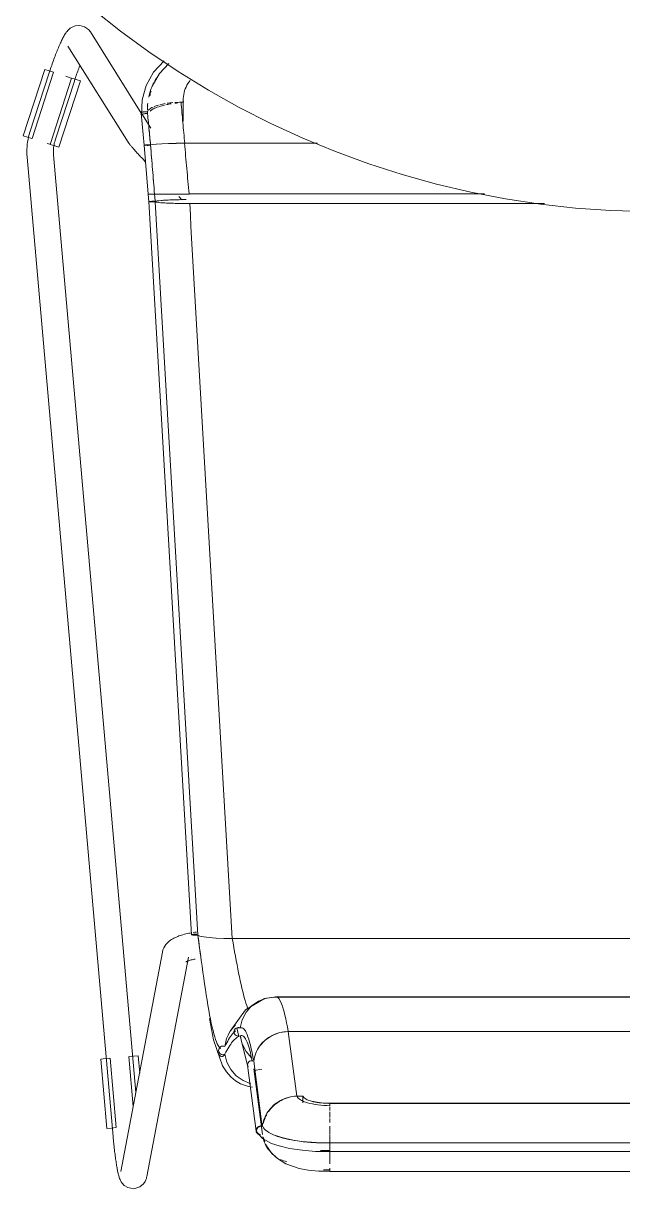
# Model space of a CAD drawing. Header units: millimetres. Extents: x 155927 to 295199, y -4084 to 97293.
# Drawn here: x 227177 to 227448, y 30265 to 30793 of the extents above; entities that cross this region are included whole.
import ezdxf

# ---------------------------------------------------------------- set-up
doc = ezdxf.new("R2010")
doc.units = ezdxf.units.MM
doc.header["$MEASUREMENT"] = 0
doc.layers.add('I-FURN', color=8, linetype='CONTINUOUS', lineweight=9)

msp = doc.modelspace()

# ---------------------------------------------------------------- linework, layer by layer
at = {"layer": 'I-FURN'}
for p, q in [((227208.48, 30799.37), (227221.01, 30789.42)), ((227196.86, 30789.3), (227196.55, 30788.89)), ((227197.23, 30789.72), (227196.86, 30789.3)), ((227197.7, 30790.19), (227197.23, 30789.72)), ((227198.33, 30790.71), (227197.7, 30790.19)), ((227199.24, 30791.27), (227198.33, 30790.71)), ((227200.62, 30791.79), (227199.24, 30791.27)), ((227202.59, 30791.97), (227200.62, 30791.79)), ((227204.82, 30791.38), (227202.59, 30791.97)), ((227206.55, 30790.16), (227204.82, 30791.38)), ((227206.55, 30790.16), (227207.45, 30789.03)), ((227221.01, 30789.42), (227233.93, 30779.99)), ((227193.92, 30784.12), (227193.69, 30783.59)), ((227194.16, 30784.63), (227193.92, 30784.12)), ((227194.39, 30785.12), (227194.16, 30784.63)), ((227194.62, 30785.59), (227194.39, 30785.12)), ((227194.85, 30786.05), (227194.62, 30785.59)), ((227195.08, 30786.49), (227194.85, 30786.05)), ((227195.31, 30786.91), (227195.08, 30786.49)), ((227195.54, 30787.33), (227195.31, 30786.91)), ((227195.77, 30787.72), (227195.54, 30787.33)), ((227196.02, 30788.12), (227195.77, 30787.72)), ((227196.27, 30788.5), (227196.02, 30788.12)), ((227196.55, 30788.89), (227196.27, 30788.5)), ((227230.48, 30752.27), (227207.45, 30789.03)), ((227191.71, 30778.78), (227191.45, 30778.11)), ((227191.96, 30779.43), (227191.71, 30778.78)), ((227192.21, 30780.07), (227191.96, 30779.43)), ((227192.46, 30780.7), (227192.21, 30780.07)), ((227192.71, 30781.31), (227192.46, 30780.7)), ((227192.96, 30781.9), (227192.71, 30781.31)), ((227193.2, 30782.48), (227192.96, 30781.9)), ((227193.44, 30783.05), (227193.2, 30782.48)), ((227193.69, 30783.59), (227193.44, 30783.05)), ((227197.28, 30782.66), (227224.58, 30739.08)), ((227233.93, 30779.99), (227247.22, 30771.07)), ((227189.93, 30773.9), (227189.68, 30773.18)), ((227190.18, 30774.63), (227189.93, 30773.9)), ((227190.43, 30775.34), (227190.18, 30774.63)), ((227190.69, 30776.05), (227190.43, 30775.34)), ((227190.94, 30776.75), (227190.69, 30776.05)), ((227191.2, 30777.44), (227190.94, 30776.75)), ((227191.45, 30778.11), (227191.2, 30777.44)), ((227202.64, 30773.78), (227202.41, 30773.16)), ((227236.08, 30770.85), (227240.83, 30776)), ((227238.77, 30770.27), (227243.03, 30774.74)), ((227177.08, 30742.06), (227186.76, 30772.07)), ((227188.79, 30770.51), (227180.08, 30743.7)), ((227181.12, 30740.75), (227190.81, 30770.76)), ((227186.76, 30772.07), (227188.72, 30771.44)), ((227188.72, 30771.44), (227190.69, 30770.8)), ((227188.94, 30770.97), (227188.79, 30770.51)), ((227189.18, 30771.71), (227188.94, 30770.97)), ((227189.43, 30772.44), (227189.18, 30771.71)), ((227198.88, 30768.16), (227189.19, 30738.15)), ((227189.68, 30773.18), (227189.43, 30772.44)), ((227198.78, 30768.19), (227196.3, 30768.99)), ((227198.99, 30768.12), (227200.97, 30767.48)), ((227200.77, 30768.51), (227200.54, 30767.82)), ((227201, 30769.2), (227200.77, 30768.51)), ((227201.23, 30769.88), (227201, 30769.2)), ((227201.47, 30770.55), (227201.23, 30769.88)), ((227201.7, 30771.22), (227201.47, 30770.55)), ((227201.94, 30771.87), (227201.7, 30771.22)), ((227202.17, 30772.52), (227201.94, 30771.87)), ((227202.41, 30773.16), (227202.17, 30772.52)), ((227232.69, 30764.84), (227236.08, 30770.85)), ((227235.4, 30764.44), (227238.77, 30770.27)), ((227247.22, 30771.07), (227260.85, 30762.7)), ((227191.49, 30739.99), (227200.2, 30766.8)), ((227193.23, 30736.84), (227202.92, 30766.85)), ((227200.31, 30767.13), (227200.2, 30766.8)), ((227200.54, 30767.82), (227200.31, 30767.13)), ((227200.97, 30767.48), (227202.92, 30766.85)), ((227230.82, 30758.32), (227232.69, 30764.84)), ((227230.53, 30751.41), (227230.82, 30758.32)), ((227249.47, 30758.44), (227249.47, 30748.68)), ((227260.85, 30762.7), (227274.81, 30754.88)), ((227230.41, 30752.3), (227231.83, 30737.81)), ((227248.48, 30757.19), (227249.53, 30757.19)), ((227274.81, 30754.88), (227289.07, 30747.62)), ((227234.75, 30745.45), (227230.71, 30751.9)), ((227289.07, 30747.62), (227303.6, 30740.94)), ((227179.03, 30741.43), (227177.08, 30742.06)), ((227179.74, 30742.61), (227179.46, 30741.5)), ((227180.08, 30743.7), (227179.74, 30742.61)), ((227178.76, 30736.99), (227178.7, 30735.85)), ((227178.86, 30738.13), (227178.76, 30736.99)), ((227179.02, 30739.26), (227178.86, 30738.13)), ((227179.21, 30740.38), (227179.02, 30739.26)), ((227181, 30740.79), (227179.03, 30741.43)), ((227179.46, 30741.5), (227179.21, 30740.38)), ((227189.09, 30738.18), (227187.93, 30738.56)), ((227191.28, 30737.47), (227189.31, 30738.11)), ((227190.72, 30736.07), (227190.78, 30736.73)), ((227190.78, 30736.73), (227190.87, 30737.39)), ((227190.87, 30737.39), (227190.98, 30738.04)), ((227190.98, 30738.04), (227191.12, 30738.69)), ((227191.12, 30738.69), (227191.29, 30739.33)), ((227193.23, 30736.84), (227191.28, 30737.47)), ((227191.29, 30739.33), (227191.48, 30739.96)), ((227191.48, 30739.96), (227191.49, 30739.99)), ((227224.58, 30739.08), (227224.8, 30738.75)), ((227224.8, 30738.75), (227224.98, 30738.5)), ((227224.98, 30738.5), (227225.15, 30738.27)), ((227225.15, 30738.27), (227225.33, 30738.05)), ((227225.33, 30738.05), (227225.51, 30737.82)), ((227225.51, 30737.82), (227225.7, 30737.59)), ((227225.7, 30737.59), (227225.9, 30737.35)), ((227225.9, 30737.35), (227226.11, 30737.1)), ((227226.11, 30737.1), (227226.34, 30736.83)), ((227226.34, 30736.83), (227226.59, 30736.55)), ((227226.59, 30736.55), (227226.84, 30736.26)), ((227231.9, 30737.84), (227231.83, 30737.81)), ((227231.83, 30737.81), (227231.9, 30737.79)), ((227231.84, 30737.81), (227231.9, 30737.84)), ((227231.84, 30737.81), (227233.66, 30715.61)), ((227231.9, 30737.79), (227231.84, 30737.81)), ((227232.09, 30737.86), (227231.9, 30737.84)), ((227231.9, 30737.79), (227232.08, 30737.76)), ((227232.09, 30737.76), (227231.9, 30737.79)), ((227232.08, 30737.76), (227232.38, 30737.74)), ((227232.38, 30737.88), (227232.09, 30737.86)), ((227232.09, 30737.86), (227232.39, 30737.88)), ((227232.38, 30737.74), (227232.09, 30737.76)), ((227232.77, 30737.9), (227232.38, 30737.88)), ((227232.38, 30737.74), (227232.76, 30737.72)), ((227232.76, 30737.72), (227232.38, 30737.74)), ((227232.39, 30737.88), (227232.77, 30737.9)), ((227232.76, 30737.72), (227233.21, 30737.71)), ((227233.21, 30737.71), (227232.76, 30737.72)), ((227233.22, 30737.91), (227232.77, 30737.9)), ((227232.77, 30737.9), (227233.23, 30737.91)), ((227233.21, 30737.71), (227233.7, 30737.71)), ((227233.7, 30737.71), (227233.21, 30737.71)), ((227233.71, 30737.92), (227233.22, 30737.91)), ((227233.23, 30737.91), (227233.72, 30737.92)), ((227234.21, 30737.91), (227233.71, 30737.92)), ((227233.72, 30737.92), (227234.22, 30737.91)), ((227234.2, 30737.71), (227234.67, 30737.72)), ((227234.67, 30737.72), (227234.2, 30737.71)), ((227234.68, 30737.9), (227234.21, 30737.91)), ((227234.22, 30737.91), (227234.69, 30737.9)), ((227235.57, 30738.1), (227234.68, 30737.9)), ((227234.69, 30737.9), (227235.57, 30738.1)), ((227235.57, 30738.1), (227237.29, 30738.28)), ((227237.31, 30738.28), (227235.57, 30738.1)), ((227237.31, 30738.28), (227239.75, 30738.43)), ((227239.79, 30738.43), (227237.31, 30738.28)), ((227239.78, 30738.43), (227242.82, 30738.54)), ((227242.89, 30738.54), (227239.79, 30738.43)), ((227242.88, 30738.54), (227246.32, 30738.61)), ((227246.32, 30738.62), (227242.89, 30738.54)), ((227250.18, 30738.64), (227246.42, 30738.62)), ((227246.42, 30738.62), (227250.06, 30738.64)), ((227310.3, 30738.64), (227250.18, 30738.64)), ((227250.18, 30738.64), (227310.3, 30738.64)), ((227303.6, 30740.94), (227318.4, 30734.85)), ((227178.7, 30735.85), (227178.68, 30734.71)), ((227178.68, 30734.71), (227178.71, 30733.57)), ((227178.71, 30733.57), (227178.78, 30732.43)), ((227178.78, 30732.43), (227178.79, 30732.38)), ((227178.79, 30732.38), (227217.74, 30289.06)), ((227190.68, 30734.75), (227190.69, 30735.41)), ((227190.7, 30734.09), (227190.68, 30734.75)), ((227190.69, 30735.41), (227190.72, 30736.07)), ((227190.74, 30733.43), (227190.7, 30734.09)), ((227228.04, 30308.93), (227190.74, 30733.43)), ((227226.84, 30736.26), (227227.12, 30735.95)), ((227227.12, 30735.95), (227227.4, 30735.63)), ((227227.4, 30735.63), (227227.71, 30735.29)), ((227227.71, 30735.29), (227228.02, 30734.94)), ((227228.02, 30734.94), (227228.35, 30734.58)), ((227228.35, 30734.58), (227228.69, 30734.2)), ((227228.69, 30734.2), (227229.05, 30733.81)), ((227229.05, 30733.81), (227229.42, 30733.41)), ((227229.42, 30733.41), (227229.8, 30732.99)), ((227229.8, 30732.99), (227230.19, 30732.57)), ((227230.19, 30732.57), (227230.59, 30732.13)), ((227230.59, 30732.13), (227231.01, 30731.69)), ((227231.01, 30731.69), (227231.43, 30731.23)), ((227231.43, 30731.23), (227231.86, 30730.77)), ((227318.4, 30734.85), (227333.42, 30729.35)), ((227231.86, 30730.77), (227232.3, 30730.3)), ((227333.42, 30729.35), (227348.65, 30724.46)), ((227348.65, 30724.46), (227364.07, 30720.18)), ((227233.93, 30712.25), (227233.66, 30715.61)), ((227233.73, 30715.61), (227233.66, 30715.61)), ((227233.66, 30715.61), (227233.73, 30715.61)), ((227233.72, 30715.61), (227233.66, 30715.61)), ((227233.66, 30715.61), (227233.73, 30715.61)), ((227234.21, 30715.62), (227233.91, 30715.62)), ((227233.92, 30715.62), (227234.21, 30715.62)), ((227234.21, 30715.62), (227234.59, 30715.62)), ((227234.59, 30715.62), (227234.21, 30715.62)), ((227234.6, 30715.6), (227234.21, 30715.61)), ((227234.21, 30715.61), (227234.59, 30715.6)), ((227234.59, 30715.62), (227235.04, 30715.62)), ((227235.04, 30715.62), (227234.59, 30715.62)), ((227234.59, 30715.6), (227235.05, 30715.6)), ((227235.05, 30715.6), (227234.6, 30715.6)), ((227235.04, 30715.62), (227235.53, 30715.62)), ((227235.53, 30715.62), (227235.04, 30715.62)), ((227235.54, 30715.6), (227235.05, 30715.6)), ((227235.05, 30715.6), (227235.54, 30715.6)), ((227235.53, 30715.62), (227236.03, 30715.62)), ((227236.03, 30715.62), (227235.53, 30715.62)), ((227236.04, 30715.6), (227235.54, 30715.6)), ((227235.54, 30715.6), (227236.03, 30715.6)), ((227236.03, 30715.62), (227236.5, 30715.62)), ((227236.5, 30715.62), (227236.03, 30715.62)), ((227236.03, 30715.6), (227236.5, 30715.6)), ((227236.51, 30715.6), (227236.04, 30715.6)), ((227236.5, 30715.62), (227237.39, 30715.63)), ((227237.38, 30715.63), (227236.5, 30715.62)), ((227239.13, 30715.65), (227237.38, 30715.63)), ((227237.39, 30715.63), (227239.13, 30715.65)), ((227239.16, 30715.58), (227237.4, 30715.59)), ((227237.4, 30715.59), (227239.15, 30715.58)), ((227241.63, 30715.66), (227239.13, 30715.65)), ((227239.14, 30715.65), (227241.63, 30715.66)), ((227239.15, 30715.58), (227241.65, 30715.56)), ((227241.65, 30715.56), (227239.16, 30715.58)), ((227244.77, 30715.67), (227241.63, 30715.66)), ((227241.64, 30715.66), (227244.77, 30715.67)), ((227244.78, 30715.56), (227241.65, 30715.56)), ((227241.65, 30715.56), (227244.77, 30715.56)), ((227244.77, 30715.67), (227248.34, 30715.67)), ((227248.34, 30715.67), (227244.77, 30715.67)), ((227252.11, 30715.55), (227248.33, 30715.55)), ((227248.33, 30715.55), (227252.11, 30715.55)), ((227248.34, 30715.67), (227252.12, 30715.68)), ((227252.12, 30715.68), (227248.34, 30715.67)), ((227252.12, 30715.68), (227385.86, 30715.68)), ((227385.86, 30715.68), (227252.12, 30715.68)), ((227364.07, 30720.18), (227379.64, 30716.52)), ((227379.64, 30716.52), (227395.35, 30713.48)), ((227234, 30712.28), (227233.93, 30712.25)), ((227233.93, 30712.25), (227253.22, 30380.34)), ((227233.93, 30712.25), (227234, 30712.23)), ((227234.19, 30712.31), (227234, 30712.28)), ((227234, 30712.23), (227234.19, 30712.2)), ((227234.49, 30712.33), (227234.19, 30712.31)), ((227234.19, 30712.2), (227234.48, 30712.18)), ((227234.48, 30712.18), (227234.86, 30712.16)), ((227234.87, 30712.35), (227234.49, 30712.33)), ((227234.86, 30712.16), (227235.31, 30712.15)), ((227235.32, 30712.36), (227234.87, 30712.35)), ((227235.31, 30712.15), (227235.8, 30712.14)), ((227235.81, 30712.36), (227235.32, 30712.36)), ((227235.8, 30712.14), (227236.3, 30712.14)), ((227236.31, 30712.36), (227235.81, 30712.36)), ((227236.3, 30712.14), (227236.77, 30712.15)), ((227236.78, 30712.35), (227236.31, 30712.36)), ((227236.77, 30712.15), (227237.66, 30711.94)), ((227237.68, 30712.56), (227236.78, 30712.35)), ((227237.66, 30711.94), (227239.41, 30711.75)), ((227239.43, 30712.75), (227237.68, 30712.56)), ((227239.41, 30711.75), (227241.91, 30711.59)), ((227241.93, 30712.92), (227239.43, 30712.75)), ((227241.91, 30711.59), (227245.04, 30711.46)), ((227245.05, 30713.04), (227241.93, 30712.92)), ((227245.04, 30711.46), (227248.6, 30711.39)), ((227248.6, 30713.12), (227245.05, 30713.04)), ((227247.43, 30714.53), (227248.9, 30713)), ((227250.85, 30713.14), (227248.6, 30713.12)), ((227248.6, 30711.39), (227252.39, 30711.36)), ((227252.39, 30711.36), (227412.96, 30711.36)), ((227412.96, 30711.36), (227252.39, 30711.36)), ((227395.35, 30713.48), (227411.17, 30711.08)), ((227411.17, 30711.08), (227427.07, 30709.31)), ((227427.07, 30709.31), (227443.03, 30708.18)), ((227443.03, 30708.18), (227459.02, 30707.69)), ((227243.13, 30377.43), (227243.67, 30377.83)), ((227243.67, 30377.83), (227244.2, 30378.19)), ((227244.2, 30378.19), (227244.74, 30378.51)), ((227244.74, 30378.51), (227245.28, 30378.8)), ((227245.28, 30378.8), (227245.83, 30379.07)), ((227245.83, 30379.07), (227246.39, 30379.32)), ((227246.39, 30379.32), (227246.96, 30379.56)), ((227246.96, 30379.56), (227247.54, 30379.78)), ((227247.54, 30379.78), (227248.13, 30379.98)), ((227248.13, 30379.98), (227248.74, 30380.18)), ((227248.74, 30380.18), (227249.36, 30380.36)), ((227249.36, 30380.36), (227249.99, 30380.53)), ((227249.99, 30380.53), (227250.63, 30380.7)), ((227250.63, 30380.7), (227251.29, 30380.85)), ((227251.29, 30380.85), (227251.95, 30380.99)), ((227251.95, 30380.99), (227252.63, 30381.13)), ((227252.63, 30381.13), (227253.33, 30381.25)), ((227253.22, 30380.34), (227253.28, 30380.4)), ((227253.29, 30380.29), (227253.22, 30380.34)), ((227253.29, 30380.4), (227253.23, 30380.34)), ((227253.23, 30380.34), (227253.3, 30380.29)), ((227253.28, 30380.4), (227253.47, 30380.45)), ((227253.47, 30380.45), (227253.29, 30380.4)), ((227253.49, 30380.24), (227253.29, 30380.29)), ((227253.3, 30380.29), (227253.49, 30380.24)), ((227253.76, 30380.49), (227253.47, 30380.45)), ((227253.47, 30380.45), (227253.76, 30380.49)), ((227253.49, 30380.24), (227253.79, 30380.2)), ((227253.78, 30380.2), (227253.49, 30380.24)), ((227254.14, 30380.53), (227253.76, 30380.49)), ((227253.76, 30380.49), (227254.14, 30380.53)), ((227254.17, 30380.16), (227253.78, 30380.2)), ((227253.79, 30380.2), (227254.17, 30380.16)), ((227254.03, 30381.37), (227254.75, 30381.48)), ((227254.59, 30380.55), (227254.14, 30380.53)), ((227254.14, 30380.53), (227254.59, 30380.55)), ((227254.17, 30380.16), (227254.63, 30380.14)), ((227254.63, 30380.14), (227254.17, 30380.16)), ((227255.08, 30380.56), (227254.59, 30380.55)), ((227254.59, 30380.55), (227255.08, 30380.56)), ((227254.63, 30380.14), (227255.12, 30380.13)), ((227255.12, 30380.13), (227254.63, 30380.14)), ((227254.75, 30381.48), (227255.47, 30381.58)), ((227255.58, 30380.55), (227255.08, 30380.56)), ((227255.08, 30380.56), (227255.58, 30380.55)), ((227255.12, 30380.13), (227255.62, 30380.14)), ((227255.62, 30380.14), (227255.12, 30380.13)), ((227255.62, 30380.14), (227256.09, 30380.15)), ((227256.09, 30380.15), (227255.62, 30380.14)), ((227256.99, 30379.76), (227256.09, 30380.15)), ((227256.09, 30380.15), (227256.99, 30379.75)), ((227258.73, 30379.39), (227256.99, 30379.76)), ((227256.99, 30379.75), (227258.74, 30379.39)), ((227261.2, 30379.08), (227258.74, 30379.39)), ((227258.74, 30379.39), (227261.23, 30379.08)), ((227264.29, 30378.84), (227261.23, 30379.08)), ((227261.23, 30379.08), (227264.34, 30378.84)), ((227267.81, 30378.69), (227264.33, 30378.84)), ((227264.34, 30378.84), (227267.87, 30378.68)), ((227271.56, 30378.63), (227267.87, 30378.68)), ((227267.87, 30378.68), (227271.64, 30378.63)), ((227271.64, 30378.63), (227655.04, 30378.63)), ((227655.04, 30378.63), (227271.64, 30378.63)), ((227240.03, 30372.5), (227221.22, 30273.21)), ((227240.03, 30372.5), (227240.29, 30373.48)), ((227240.29, 30373.48), (227240.65, 30374.38)), ((227240.65, 30374.38), (227241.09, 30375.17)), ((227241.09, 30375.17), (227241.57, 30375.86)), ((227241.57, 30375.86), (227242.08, 30376.45)), ((227242.08, 30376.45), (227242.61, 30376.97)), ((227242.61, 30376.97), (227243.13, 30377.43)), ((227233.01, 30270.97), (227251.82, 30370.26)), ((227250.6, 30368.03), (227250.63, 30368.05)), ((227250.63, 30368.05), (227250.7, 30368.09)), ((227250.7, 30368.09), (227250.79, 30368.14)), ((227250.79, 30368.14), (227250.94, 30368.21)), ((227250.94, 30368.21), (227251.13, 30368.3)), ((227251.13, 30368.3), (227251.37, 30368.4)), ((227251.37, 30368.4), (227251.63, 30368.5)), ((227251.63, 30368.5), (227251.94, 30368.6)), ((227251.94, 30368.6), (227252.27, 30368.71)), ((227252.27, 30368.71), (227252.64, 30368.82)), ((227252.64, 30368.82), (227253.03, 30368.93)), ((227253.03, 30368.93), (227253.45, 30369.03)), ((227253.45, 30369.03), (227253.9, 30369.14)), ((227253.9, 30369.14), (227254.37, 30369.24)), ((227254.37, 30369.24), (227254.86, 30369.33)), ((227286.3, 30351.41), (227277.64, 30346.3)), ((227286.45, 30351.48), (227283.27, 30350.11)), ((227283.59, 30350.28), (227287.16, 30351.65)), ((227287.16, 30351.65), (227283.59, 30350.29)), ((227291.49, 30352.28), (227286.45, 30351.48)), ((227287.16, 30351.65), (227290.95, 30352.12)), ((227290.95, 30352.12), (227287.16, 30351.65)), ((227290.95, 30352.12), (227635.73, 30352.12)), ((227635.73, 30352.12), (227290.95, 30352.12)), ((227330.39, 30352.28), (227291.48, 30352.28)), ((227635.19, 30352.28), (227330.39, 30352.28)), ((227277.64, 30346.3), (227270.66, 30336.76)), ((227280.45, 30348.12), (227277.94, 30345.24)), ((227277.95, 30345.24), (227280.45, 30348.11)), ((227283.59, 30350.29), (227280.45, 30348.12)), ((227280.45, 30348.11), (227283.59, 30350.28)), ((227261.33, 30342.43), (227263.23, 30332.77)), ((227276.19, 30341.85), (227275.3, 30338.13)), ((227276.19, 30341.85), (227277.95, 30345.24)), ((227277.94, 30345.24), (227276.19, 30341.85)), ((227270.71, 30336.68), (227269.07, 30333.36)), ((227269.08, 30333.36), (227270.72, 30336.68)), ((227270.66, 30336.76), (227269.77, 30335.01)), ((227273.11, 30339.52), (227270.71, 30336.68)), ((227270.72, 30336.68), (227273.11, 30339.52)), ((227272.52, 30336.87), (227272.45, 30336.38)), ((227272.45, 30336.38), (227272.52, 30335.89)), ((227272.46, 30336.38), (227272.52, 30336.87)), ((227272.52, 30335.89), (227272.46, 30336.38)), ((227272.52, 30336.87), (227272.71, 30337.33)), ((227272.71, 30337.33), (227272.52, 30336.87)), ((227272.71, 30335.43), (227272.52, 30335.89)), ((227272.52, 30335.89), (227272.71, 30335.43)), ((227272.71, 30337.33), (227273.01, 30337.73)), ((227273, 30337.73), (227272.71, 30337.33)), ((227273.39, 30338.05), (227273, 30337.73)), ((227273.01, 30337.73), (227273.39, 30338.05)), ((227273.39, 30338.05), (227273.84, 30338.25)), ((227273.84, 30338.25), (227273.39, 30338.05)), ((227276.36, 30338.15), (227273.48, 30338.1)), ((227273.78, 30338.23), (227274.62, 30334.34)), ((227273.84, 30338.25), (227274.33, 30338.33)), ((227274.33, 30338.33), (227273.84, 30338.25)), ((227274.33, 30338.33), (227274.83, 30338.29)), ((227274.82, 30338.3), (227274.33, 30338.33)), ((227275.3, 30338.13), (227274.82, 30338.3)), ((227274.83, 30338.29), (227275.3, 30338.13)), ((227293.21, 30336.05), (227289.67, 30334.73)), ((227296.98, 30336.53), (227293.21, 30336.05)), ((227300.84, 30307.25), (227296.98, 30336.53)), ((227296.98, 30336.53), (227629.7, 30336.53)), ((227629.7, 30336.53), (227296.98, 30336.53)), ((227263.23, 30332.77), (227267.22, 30321.05)), ((227268.29, 30329.74), (227269.08, 30333.36)), ((227269.07, 30333.36), (227268.29, 30329.74)), ((227273.01, 30335.03), (227272.71, 30335.43)), ((227272.71, 30335.43), (227273, 30335.02)), ((227273, 30335.02), (227273.39, 30334.71)), ((227273.39, 30334.71), (227273.01, 30335.03)), ((227273.84, 30334.51), (227273.39, 30334.71)), ((227273.39, 30334.71), (227273.84, 30334.51)), ((227274.33, 30334.43), (227273.84, 30334.51)), ((227273.84, 30334.51), (227274.33, 30334.43)), ((227274.83, 30334.47), (227274.33, 30334.43)), ((227274.33, 30334.43), (227274.82, 30334.46)), ((227274.82, 30334.46), (227275.3, 30334.63)), ((227275.3, 30334.63), (227274.83, 30334.47)), ((227275.3, 30334.63), (227276.19, 30330.91)), ((227275.65, 30332.78), (227275.33, 30334.64)), ((227278.62, 30321.16), (227275.65, 30332.78)), ((227276.19, 30330.91), (227277.94, 30327.52)), ((227286.55, 30332.65), (227284.07, 30329.91)), ((227289.67, 30334.73), (227286.55, 30332.65)), ((227224.84, 30325.19), (227226.83, 30302.58)), ((227224.97, 30325.2), (227227.03, 30325.38)), ((227227.03, 30325.38), (227229.07, 30325.56)), ((227229.77, 30317.66), (227229.07, 30325.56)), ((227265.46, 30327.96), (227265.52, 30328.45)), ((227265.52, 30328.45), (227265.46, 30327.96)), ((227265.54, 30327.48), (227265.46, 30327.96)), ((227265.46, 30327.96), (227265.53, 30327.48)), ((227265.52, 30328.45), (227265.71, 30328.91)), ((227265.7, 30328.91), (227265.52, 30328.45)), ((227265.53, 30327.48), (227265.73, 30327.02)), ((227265.73, 30327.02), (227265.54, 30327.48)), ((227265.99, 30329.31), (227265.7, 30328.91)), ((227265.71, 30328.91), (227265.99, 30329.31)), ((227266.03, 30326.63), (227265.73, 30327.02)), ((227265.73, 30327.02), (227266.03, 30326.63)), ((227266.37, 30329.63), (227265.99, 30329.31)), ((227265.99, 30329.31), (227266.37, 30329.62)), ((227266.42, 30326.32), (227266.03, 30326.63)), ((227266.03, 30326.63), (227266.42, 30326.32)), ((227266.37, 30329.62), (227266.82, 30329.83)), ((227266.82, 30329.83), (227266.37, 30329.63)), ((227266.88, 30326.13), (227266.42, 30326.32)), ((227266.42, 30326.32), (227266.87, 30326.12)), ((227266.82, 30329.83), (227267.31, 30329.92)), ((227267.31, 30329.92), (227266.82, 30329.83)), ((227266.87, 30326.12), (227267.37, 30326.05)), ((227267.37, 30326.05), (227266.88, 30326.13)), ((227267.31, 30329.92), (227267.81, 30329.89)), ((227267.81, 30329.9), (227267.31, 30329.92)), ((227267.87, 30326.09), (227267.37, 30326.05)), ((227267.37, 30326.05), (227267.87, 30326.09)), ((227268.29, 30329.74), (227267.81, 30329.9)), ((227267.81, 30329.89), (227268.29, 30329.74)), ((227268.34, 30326.26), (227267.87, 30326.09)), ((227267.87, 30326.09), (227268.34, 30326.26)), ((227268.34, 30326.26), (227269.24, 30322.63)), ((227277.94, 30327.52), (227280.45, 30324.64)), ((227212.16, 30324.07), (227214.21, 30324.25)), ((227214.92, 30292.66), (227212.16, 30324.07)), ((227214.21, 30324.25), (227216.27, 30324.43)), ((227219.15, 30293.03), (227216.4, 30324.44)), ((227267.22, 30321.05), (227269.04, 30318.23)), ((227269.24, 30322.63), (227270.98, 30319.31)), ((227278.66, 30321.94), (227278.59, 30321.48)), ((227278.59, 30321.48), (227278.66, 30321.01)), ((227278.61, 30321.24), (227282.46, 30291.47)), ((227278.85, 30322.39), (227278.66, 30321.94)), ((227278.66, 30321.01), (227278.85, 30320.57)), ((227279.14, 30322.77), (227278.85, 30322.39)), ((227279.53, 30323.07), (227279.14, 30322.77)), ((227279.98, 30323.26), (227279.53, 30323.07)), ((227280.47, 30323.34), (227279.98, 30323.26)), ((227280.97, 30323.3), (227280.47, 30323.34)), ((227285.28, 30293.45), (227281.44, 30323.15)), ((227269.04, 30318.23), (227271.03, 30315.98)), ((227270.98, 30319.31), (227273.46, 30316.48)), ((227271.03, 30315.98), (227273.2, 30314.2)), ((227273.46, 30316.48), (227276.55, 30314.31)), ((227281.46, 30319.6), (227285.3, 30289.91)), ((227281.58, 30318.82), (227285.07, 30319.51)), ((227273.2, 30314.2), (227275.47, 30312.86)), ((227275.47, 30312.86), (227279.07, 30311.57)), ((227276.55, 30314.31), (227280.06, 30312.91)), ((227279.07, 30311.57), (227280.84, 30311.34)), ((227303.56, 30307.32), (227300.84, 30307.25)), ((227303.56, 30307.32), (227303.56, 30304.31)), ((227304.2, 30306.46), (227303.56, 30307.32)), ((227305.55, 30305.67), (227304.2, 30306.46)), ((227307.53, 30305), (227305.55, 30305.67)), ((227310.03, 30304.49), (227307.53, 30305)), ((227312.88, 30304.17), (227310.03, 30304.49)), ((227315.91, 30304.06), (227312.88, 30304.17)), ((227610.77, 30304.06), (227315.91, 30304.06)), ((227315.91, 30304), (227610.77, 30304)), ((227315.91, 30300.73), (227315.91, 30302.47)), ((227315.91, 30297.68), (227315.91, 30300.15)), ((227285.15, 30291.1), (227284.53, 30295.87)), ((227315.91, 30295.32), (227315.91, 30297.16)), ((227315.91, 30290.14), (227315.91, 30293.69)), ((227216.97, 30292.84), (227214.92, 30292.66)), ((227219.03, 30293.02), (227216.97, 30292.84)), ((227217.75, 30288.9), (227217.74, 30289.06)), ((227217.82, 30288.15), (227217.75, 30288.9)), ((227217.89, 30287.39), (227217.82, 30288.15)), ((227285.37, 30288.07), (227282.82, 30290.97)), ((227289.48, 30285.88), (227285.37, 30288.07)), ((227291.24, 30289.42), (227294.68, 30288.33)), ((227294.68, 30288.33), (227299.11, 30287.36)), ((227315.91, 30289.94), (227315.91, 30286.13)), ((227315.91, 30286.13), (227315.91, 30289.94)), ((227217.96, 30286.65), (227217.89, 30287.39)), ((227218.04, 30285.9), (227217.96, 30286.65)), ((227218.11, 30285.16), (227218.04, 30285.9)), ((227218.19, 30284.43), (227218.11, 30285.16)), ((227218.27, 30283.7), (227218.19, 30284.43)), ((227218.35, 30282.99), (227218.27, 30283.7)), ((227218.43, 30282.28), (227218.35, 30282.99)), ((227286.94, 30285.28), (227286.84, 30285.47)), ((227289.62, 30281.38), (227286.94, 30285.28)), ((227292.94, 30284.72), (227289.48, 30285.88)), ((227297.63, 30283.62), (227292.94, 30284.72)), ((227303.25, 30282.78), (227297.63, 30283.62)), ((227299.11, 30287.36), (227303.13, 30286.77)), ((227303.13, 30286.77), (227309.69, 30286.24)), ((227309.37, 30282.29), (227303.25, 30282.78)), ((227309.69, 30286.24), (227315.91, 30286.16)), ((227610.77, 30286.16), (227315.91, 30286.16)), ((227315.91, 30282.2), (227315.91, 30286.15)), ((227315.91, 30286.15), (227315.91, 30286.05)), ((227315.91, 30286.05), (227315.91, 30285.82)), ((227315.91, 30285.82), (227315.91, 30285.49)), ((227315.91, 30285.49), (227315.91, 30285.07)), ((227315.91, 30285.07), (227315.91, 30284.6)), ((227315.91, 30284.6), (227315.91, 30284.1)), ((227315.91, 30284.1), (227315.91, 30283.61)), ((227315.91, 30283.61), (227315.91, 30283.16)), ((227315.91, 30283.16), (227315.91, 30282.77)), ((227315.91, 30282.77), (227315.91, 30282.46)), ((227218.52, 30281.58), (227218.43, 30282.28)), ((227218.6, 30280.89), (227218.52, 30281.58)), ((227218.69, 30280.21), (227218.6, 30280.89)), ((227218.78, 30279.55), (227218.69, 30280.21)), ((227218.87, 30278.9), (227218.78, 30279.55)), ((227218.96, 30278.27), (227218.87, 30278.9)), ((227219.05, 30277.65), (227218.96, 30278.27)), ((227219.14, 30277.05), (227219.05, 30277.65)), ((227292.1, 30279.09), (227289.62, 30281.38)), ((227295.98, 30276.69), (227292.1, 30279.09)), ((227315.91, 30282.2), (227309.37, 30282.29)), ((227315.91, 30282.46), (227315.91, 30282.27)), ((227315.91, 30282.44), (227315.91, 30279.41)), ((227315.91, 30279.43), (227315.91, 30282.44)), ((227315.91, 30282.27), (227315.91, 30282.2)), ((227315.91, 30282.2), (227610.77, 30282.2)), ((227315.91, 30276.68), (227315.91, 30279.26)), ((227219.23, 30276.46), (227219.14, 30277.05)), ((227219.32, 30275.89), (227219.23, 30276.46)), ((227219.42, 30275.34), (227219.32, 30275.89)), ((227219.51, 30274.81), (227219.42, 30275.34)), ((227219.6, 30274.29), (227219.51, 30274.81)), ((227219.7, 30273.8), (227219.6, 30274.29)), ((227219.79, 30273.32), (227219.7, 30273.8)), ((227219.89, 30272.86), (227219.79, 30273.32)), ((227219.99, 30272.42), (227219.89, 30272.86)), ((227220.09, 30271.99), (227219.99, 30272.42)), ((227302.03, 30274.57), (227295.98, 30276.69)), ((227306.06, 30273.78), (227302.03, 30274.57)), ((227310.88, 30273.27), (227306.06, 30273.78)), ((227315.91, 30273.16), (227310.88, 30273.27)), ((227315.91, 30273.18), (227315.91, 30274.65)), ((227315.91, 30273.33), (227315.91, 30273.16)), ((227315.91, 30273.16), (227610.77, 30273.16)), ((227220.19, 30271.58), (227220.09, 30271.99)), ((227220.3, 30271.17), (227220.19, 30271.58)), ((227220.42, 30270.78), (227220.3, 30271.17)), ((227220.54, 30270.38), (227220.42, 30270.78)), ((227220.68, 30269.98), (227220.54, 30270.38)), ((227220.85, 30269.55), (227220.68, 30269.98)), ((227221.07, 30269.08), (227220.85, 30269.55)), ((227221.37, 30268.51), (227221.07, 30269.08)), ((227221.85, 30267.81), (227221.37, 30268.51)), ((227222.71, 30266.9), (227221.85, 30267.81)), ((227224.36, 30265.86), (227222.71, 30266.9)), ((227229.87, 30266.21), (227231.45, 30267.54)), ((227231.45, 30267.54), (227232.19, 30268.62)), ((227232.19, 30268.62), (227232.57, 30269.42)), ((227232.57, 30269.42), (227232.78, 30270.04)), ((227232.78, 30270.04), (227232.92, 30270.55)), ((227232.92, 30270.55), (227233.01, 30270.97)), ((227227.12, 30265.38), (227224.36, 30265.86)), ((227229.87, 30266.21), (227227.12, 30265.38))]:
    msp.add_line(p, q, dxfattribs=at)
for centre, major_axis, ratio, start_param, end_param in [((227297.11, 30321.46), (-15.78, 0), 0.955139, 4.720632, 5.68731), ((227297.11, 30321.46), (-15.78, 0), 0.955139, 5.929149, 6.170649), ((227297.11, 30321.46), (-15.78, 0), 0.955139, 5.687432, 5.928979), ((227280.56, 30321.47), (-1.96, 0), 0.955139, 4.501447, 6.790779), ((227315.91, 30288.91), (0, -15.75), 0.000004, 3.431839, 3.614078), ((227315.91, 30277.44), (-12.4, 0), 0.287441, 1.332781, 1.570796)]:
    msp.add_ellipse(centre, major_axis=major_axis, ratio=ratio, start_param=start_param, end_param=end_param, dxfattribs=at)
for points, knots in [([(227233.85, 30759.54), (227234.29, 30761.62), (227235.27, 30764.58), (227236.82, 30767.25), (227237.35, 30768.05)], [-0.8210019, -0.8210019, -0.8210019, -0.8210019, -0.6666667, -0.5975811, -0.5975811, -0.5975811, -0.5975811]), ([(227249.53, 30757.19), (227249.31, 30759.58), (227249.94, 30763.18), (227251.87, 30766.18), (227252.64, 30767.09)], [0, 0, 0, 0, 0.3333333, 0.5, 0.5, 0.5, 0.5]), ([(227230.46, 30752.45), (227230.48, 30752.48), (227230.52, 30752.52), (227230.63, 30752.6), (227230.82, 30752.7), (227231.14, 30752.8), (227231.54, 30752.87), (227231.89, 30752.91), (227232.27, 30752.93), (227232.71, 30752.92), (227233.07, 30752.89), (227233.25, 30752.86)], [0.5555556, 0.5555556, 0.5555556, 0.5555556, 0.5833333, 0.6180556, 0.6527778, 0.7222222, 0.7916667, 0.8263889, 0.8611111, 0.9305556, 1, 1, 1, 1]), ([(227233.35, 30752.13), (227233.13, 30752.14), (227232.64, 30752.13), (227231.89, 30752.04), (227231.22, 30751.89), (227230.79, 30751.72), (227230.63, 30751.6), (227230.59, 30751.56)], [-1, -1, -1, -1, -0.90625, -0.8125, -0.71875, -0.625, -0.5625, -0.5625, -0.5625, -0.5625]), ([(227233.93, 30712.25), (227233.93, 30712.27), (227234.07, 30712.3), (227234.47, 30712.33), (227234.85, 30712.35), (227235.31, 30712.36), (227235.81, 30712.36), (227236.31, 30712.36), (227236.63, 30712.36), (227236.78, 30712.35)], [-0.5, -0.5, -0.5, -0.5, -0.375, -0.3125, -0.25, -0.1875, -0.125, -0.0625, 0, 0, 0, 0]), ([(227236.77, 30712.15), (227236.54, 30712.15), (227236.05, 30712.14), (227235.42, 30712.14), (227234.96, 30712.15), (227234.55, 30712.17), (227234.09, 30712.2), (227233.93, 30712.23), (227233.93, 30712.25)], [-1, -1, -1, -1, -0.90625, -0.8125, -0.765625, -0.71875, -0.625, -0.501507, -0.501507, -0.501507, -0.501507]), ([(227252.39, 30711.36), (227251.11, 30711.36), (227248.56, 30711.38), (227244.96, 30711.46), (227241.79, 30711.58), (227238.43, 30711.8), (227237.05, 30712.01), (227236.77, 30712.15)], [-1, -1, -1, -1, -0.833333, -0.666667, -0.5, -0.333333, 0, 0, 0, 0]), ([(227236.78, 30712.35), (227237.07, 30712.5), (227238.46, 30712.7), (227241.81, 30712.92), (227244.97, 30713.05), (227248.08, 30713.12), (227250.09, 30713.14), (227250.85, 30713.14)], [-1, -1, -1, -1, -0.6666667, -0.5, -0.3333333, -0.1666667, -0.0664381, -0.0664381, -0.0664381, -0.0664381]), ([(227256.09, 30380.15), (227257.11, 30372.6), (227259.14, 30357.39), (227262.19, 30338.95), (227264.63, 30330.66), (227266.05, 30329.06), (227266.46, 30328.86)], [0, 0, 0, 0, 0.25, 0.5, 0.75, 0.8499412, 0.8499412, 0.8499412, 0.8499412]), ([(227278.94, 30346.35), (227278.45, 30347.5), (227276.99, 30351.74), (227274.56, 30362.46), (227272.61, 30373.24), (227271.64, 30378.63)], [0.375, 0.375, 0.375, 0.375, 0.5, 0.75, 1, 1, 1, 1]), ([(227296.98, 30336.53), (227295.98, 30342.25), (227294.15, 30349.89), (227292.31, 30352.28), (227291.49, 30352.28)], [0, 0, 0, 0, 0.5, 0.9107154, 0.9107154, 0.9107154, 0.9107154]), ([(227268.29, 30329.74), (227269.45, 30332.15), (227271.08, 30334.81), (227272.71, 30336.48), (227273.17, 30336.87)], [0, 0, 0, 0, 0.5, 0.696307, 0.696307, 0.696307, 0.696307]), ([(227268.34, 30326.26), (227269.5, 30328.66), (227271.59, 30332.09), (227273.68, 30333.87), (227274.62, 30334.34)], [0, 0, 0, 0, 0.5, 0.9025379, 0.9025379, 0.9025379, 0.9025379]), ([(227275.3, 30334.63), (227276.32, 30335.17), (227278.14, 30333.44), (227279.95, 30326.96), (227280.74, 30323.24)], [0, 0, 0, 0, 0.5, 0.8877852, 0.8877852, 0.8877852, 0.8877852]), ([(227264.78, 30327.93), (227264.94, 30327.52), (227266.13, 30324.92), (227267.31, 30324.7), (227268.34, 30326.26)], [0.7099702, 0.7099702, 0.7099702, 0.7099702, 0.75, 1, 1, 1, 1]), ([(227288.11, 30300.33), (227289.55, 30302.38), (227292.49, 30304.89), (227296.07, 30306.45), (227297.31, 30306.7)], [-0.6666667, -0.6666667, -0.6666667, -0.6666667, -0.3333333, -0.1666667, -0.1666667, -0.1666667, -0.1666667]), ([(227285.28, 30293.45), (227285.14, 30293.51), (227284.93, 30293.58), (227284.64, 30293.62), (227284.36, 30293.63), (227284.06, 30293.6), (227283.77, 30293.51), (227283.5, 30293.4), (227283.19, 30293.2), (227282.87, 30292.9), (227282.63, 30292.53), (227282.5, 30292.17), (227282.45, 30291.86), (227282.44, 30291.59), (227282.48, 30291.32), (227282.55, 30291.08), (227282.67, 30290.83), (227282.86, 30290.53), (227283.18, 30290.22), (227283.58, 30290), (227283.93, 30289.9), (227284.19, 30289.87), (227284.35, 30289.86), (227284.43, 30289.87)], [0, 0, 0, 0, 0.0555556, 0.0833333, 0.1111111, 0.1666667, 0.1944444, 0.2222222, 0.2777778, 0.3333333, 0.3888889, 0.4444444, 0.4791667, 0.5138889, 0.5486111, 0.5833333, 0.6180556, 0.6527778, 0.7222222, 0.7916667, 0.8263889, 0.8611111, 0.8888889, 0.8888889, 0.8888889, 0.8888889]), ([(227284.52, 30289.88), (227284.35, 30289.88), (227284.06, 30289.92), (227283.68, 30290.07), (227283.27, 30290.32), (227282.81, 30290.85), (227282.56, 30291.71), (227282.79, 30292.5), (227283.18, 30293.03), (227283.57, 30293.35), (227283.87, 30293.49), (227284.03, 30293.54)], [-0.875, -0.875, -0.875, -0.875, -0.8125, -0.765625, -0.71875, -0.625, -0.5, -0.375, -0.3125, -0.25, -0.1875, -0.1875, -0.1875, -0.1875]), ([(227301.25, 30287), (227299.43, 30287.27), (227295.67, 30287.97), (227290.84, 30289.43), (227287.15, 30291.32), (227285.84, 30292.73), (227285.48, 30293.46)], [-0.6428014, -0.6428014, -0.6428014, -0.6428014, -0.5, -0.3333333, -0.1666667, 0, 0, 0, 0]), ([(227285.49, 30288.79), (227285.65, 30288.02), (227286.22, 30286.12), (227287.78, 30283.26), (227289.78, 30281.07), (227291.17, 30280.07), (227291.57, 30279.8)], [0.0592823, 0.0592823, 0.0592823, 0.0592823, 0.1666667, 0.3333333, 0.5, 0.565028, 0.565028, 0.565028, 0.565028])]:
    msp.add_open_spline(points, degree=3, knots=knots, dxfattribs=at)
for points in [[(227234.91, 30762.26), (227234.65, 30761.55), (227234.47, 30760.82), (227234.34, 30760.09)], [(227249.53, 30757.19), (227249.48, 30757.7), (227249.46, 30758.21), (227249.47, 30758.72)], [(227233.25, 30752.86), (227233.39, 30753.25), (227233.96, 30754), (227235.1, 30754.7), (227235.79, 30755.03)], [(227233.25, 30752.86), (227233.49, 30750.42), (227233.96, 30745.47), (227234.44, 30740.43), (227234.68, 30737.9)], [(227233.28, 30754.39), (227233.29, 30755.22), (227233.33, 30756.04), (227233.41, 30756.86)], [(227233.39, 30755.64), (227233.33, 30754.99), (227233.32, 30754.34), (227233.33, 30753.69)], [(227235.83, 30754.17), (227235.19, 30753.86), (227234.8, 30753.54), (227234.47, 30753.22)], [(227238.25, 30755.14), (227237.44, 30754.87), (227236.63, 30754.58), (227236.08, 30754.29)], [(227236.25, 30755.23), (227236.83, 30755.48), (227237.49, 30755.71), (227238.22, 30755.91)], [(227241.29, 30755.98), (227240.37, 30755.77), (227239.43, 30755.53), (227238.58, 30755.29)], [(227238.9, 30756.09), (227239.64, 30756.28), (227240.44, 30756.44), (227241.28, 30756.59)], [(227243.95, 30756.51), (227243.27, 30756.4), (227242.62, 30756.27), (227241.96, 30756.13)], [(227242.13, 30756.73), (227242.98, 30756.85), (227243.85, 30756.97), (227244.76, 30757.03)], [(227247.07, 30756.96), (227246.59, 30756.9), (227246.12, 30756.84), (227245.66, 30756.78)], [(227245.69, 30757.1), (227246.6, 30757.15), (227247.53, 30757.19), (227248.48, 30757.19)], [(227248.48, 30757.19), (227248.74, 30754.17), (227249.28, 30748.03), (227249.87, 30741.78), (227250.18, 30738.64)], [(227233.96, 30744.8), (227234.2, 30742.46), (227234.43, 30740.09), (227234.67, 30737.72)], [(227235.58, 30726.77), (227235.28, 30730.42), (227234.97, 30734.07), (227234.67, 30737.72)], [(227236.5, 30715.62), (227236.2, 30719.34), (227235.59, 30726.77), (227234.99, 30734.2), (227234.69, 30737.9)], [(227251.09, 30727.17), (227250.75, 30731), (227250.4, 30734.82), (227250.06, 30738.64)], [(227252.12, 30715.68), (227251.78, 30719.51), (227251.44, 30723.34), (227251.09, 30727.17)], [(227235.98, 30721.93), (227235.95, 30722.34), (227235.91, 30722.75), (227235.88, 30723.16)], [(227236.5, 30715.62), (227236.54, 30715.04), (227236.63, 30713.89), (227236.72, 30712.73), (227236.77, 30712.15)], [(227236.51, 30715.6), (227236.55, 30715.06), (227236.64, 30713.98), (227236.73, 30712.89), (227236.78, 30712.35)], [(227256.09, 30380.15), (227252.87, 30435.39), (227246.43, 30545.99), (227239.99, 30656.75), (227236.77, 30712.15)], [(227261.97, 30544.87), (227258.78, 30600.33), (227255.58, 30655.83), (227252.39, 30711.36)], [(227271.56, 30378.63), (227268.37, 30433.99), (227265.17, 30489.41), (227261.97, 30544.87)], [(227256.1, 30380.14), (227256.49, 30377.08), (227256.88, 30373.99), (227257.27, 30370.94)], [(227291.48, 30352.28), (227291.31, 30352.27), (227291.13, 30352.22), (227290.95, 30352.12)], [(227275.3, 30338.13), (227276.32, 30338.68), (227278.37, 30336.71), (227280.41, 30328.65), (227281.44, 30323.15)], [(227300.84, 30307.25), (227299.55, 30307.21), (227297.05, 30306.85), (227293.45, 30305.44), (227290.3, 30303.24), (227287.77, 30300.41), (227286.01, 30297.07), (227285.43, 30294.69), (227285.28, 30293.45)], [(227315.91, 30302.93), (227312.12, 30302.99), (227304.73, 30303.96), (227301.35, 30306.12), (227301.09, 30307.24)], [(227307.53, 30304.95), (227309.58, 30304.4), (227312.3, 30304.12), (227315.08, 30304.02)], [(227285.74, 30294.97), (227286.05, 30296.35), (227286.56, 30297.72), (227287.25, 30298.98)], [(227284.52, 30293.63), (227284.69, 30293.64), (227284.86, 30293.64), (227285.01, 30293.6)], [(227286.37, 30286.57), (227286.12, 30287.2), (227285.96, 30287.85), (227285.82, 30288.51)], [(227315.91, 30286.13), (227313.57, 30286.08), (227308.92, 30286.16), (227304.34, 30286.58), (227302.18, 30286.87)], [(227315.91, 30282.73), (227314.48, 30282.7), (227313.06, 30282.71), (227311.65, 30282.74)], [(227293.53, 30278.64), (227294.42, 30278.21), (227295.34, 30277.81), (227296.3, 30277.57)], [(227315.91, 30273.25), (227314.2, 30273.24), (227312.52, 30273.32), (227310.94, 30273.47)]]:
    msp.add_open_spline(points, degree=3, dxfattribs=at)

doc.saveas('drawing.dxf')
